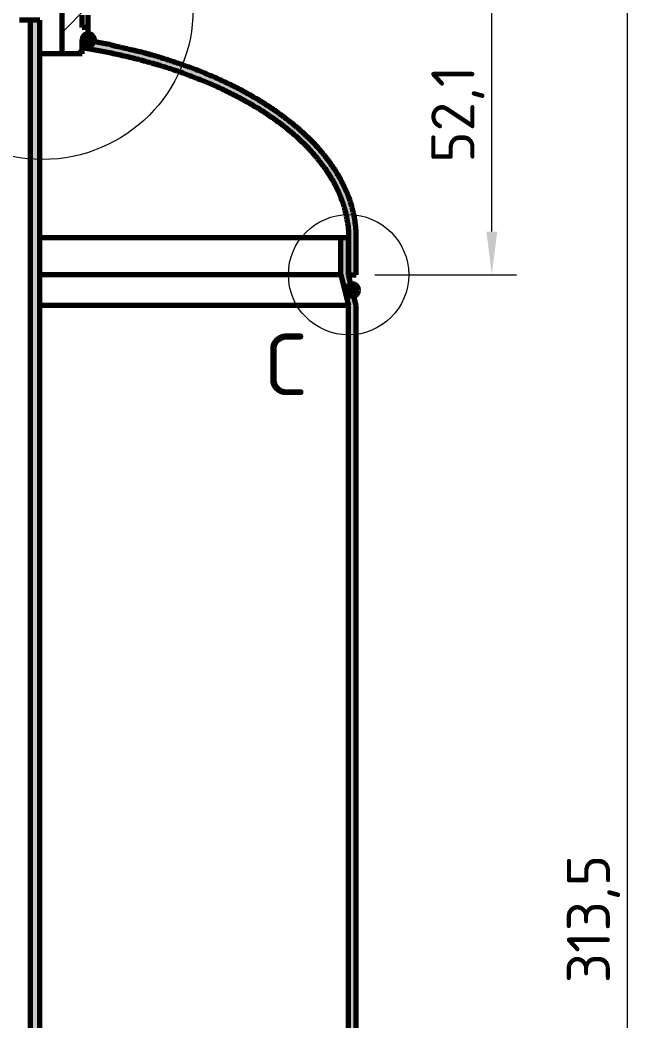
# Model space of a CAD drawing. Header units: millimetres. Extents: x 0 to 2382, y 0 to 420.
# Drawn here: x 767.7 to 819, y 198.8 to 280 of the extents above; entities that cross this region are included whole.
import ezdxf
from ezdxf.enums import TextEntityAlignment as Align

# ---------------------------------------------------------------- set-up
doc = ezdxf.new("R2010")
doc.units = ezdxf.units.MM
for name, color, linetype, lineweight in [('01-VISIBLE', 7, 'CONTINUOUS', 70), ('04-COTA', 3, 'CONTINUOUS', 18), ('05-RAYADO', 8, 'CONTINUOUS', 18), ('06-TEXTO', 7, 'CONTINUOUS', 25), ('08-FINA', 5, 'CONTINUOUS', 18)]:
    doc.layers.add(name, color=color, linetype=linetype, lineweight=lineweight)
doc.styles.add('ISO3098', font='isocpeur.ttf')
doc.dimstyles.new('FLAMA-IRAM', dxfattribs={"dimtxt": 3.5, "dimasz": 3.5, "dimexe": 2, "dimexo": 1.5, "dimgap": 1, "dimtad": 1, "dimdec": 1, "dimtxsty": 'ISO3098', "dimblk": 'IRAM_FLECHA', "dimblk1": 'IRAM_FLECHA', "dimblk2": 'IRAM_FLECHA', "dimcen": 2.5, "dimclrd": 256, "dimclre": 256, "dimclrt": 256, "dimazin": 3, "dimtfac": 1, "dimtmove": 0, "dimatfit": 3, "dimlwd": 18, "dimlwe": 18})

# ---------------------------------------------------------------- blocks, each defined once
blk = doc.blocks.new('IRAM_FLECHA')
blk.add_solid([(0, 0), (-1, 0.125), (-1, -0.125)])

msp = doc.modelspace()

# ---------------------------------------------------------------- hatches: boundary and pattern name
at = {"layer": '05-RAYADO'}
h = msp.add_hatch(dxfattribs=at)
h.set_pattern_fill('ANSI31', scale=0.62992)
h.paths.add_polyline_path([(773.25, 278.375), (772.755, 278.375), (772.755, 277.248), (771.094, 277.248), (771.094, 285.375), (773.25, 285.375), (773.25, 280.375), (772.75, 280.375), (772.75, 279.375), (773.25, 279.375)])
h = msp.add_hatch(color=7, dxfattribs=at)
h.dxf.hatch_style = 1
h.paths.add_polyline_path([(768.575, 279.975), (769.325, 279.975), (769.325, 141), (768.575, 141)])
h = msp.add_hatch(color=7, dxfattribs=at)
h.dxf.hatch_style = 1
h.paths.add_polyline_path([(773.75, 278.375), (773.74, 278.274), (773.709, 278.178), (773.66, 278.089), (773.594, 278.013), (773.514, 277.951), (773.424, 277.906), (773.326, 277.881), (773.225, 277.876), (773.125, 277.891), (773.03, 277.926), (772.944, 277.98), (772.871, 278.049), (772.813, 278.132), (772.773, 278.225), (772.753, 278.324), (772.753, 278.426), (772.773, 278.525), (772.813, 278.618), (772.871, 278.701), (772.944, 278.77), (773.03, 278.824), (773.125, 278.859), (773.225, 278.874), (773.326, 278.869), (773.424, 278.844), (773.514, 278.799), (773.594, 278.737), (773.66, 278.661), (773.709, 278.572), (773.74, 278.476)])
h = msp.add_hatch(color=7, dxfattribs=at)
h.dxf.hatch_style = 1
h.paths.add_polyline_path([(795, 262.306), (795, 259.306), (794.375, 259.306), (794.375, 262.306), (794.375, 262.406), (794.374, 262.507), (794.372, 262.607), (794.37, 262.707), (794.367, 262.808), (794.362, 262.908), (794.356, 263.008), (794.348, 263.108), (794.337, 263.208), (794.325, 263.307), (794.31, 263.407), (794.294, 263.506), (794.276, 263.605), (794.258, 263.703), (794.239, 263.802), (794.22, 263.9), (794.2, 263.999), (794.179, 264.097), (794.158, 264.195), (794.136, 264.293), (794.114, 264.391), (794.09, 264.488), (794.066, 264.586), (794.041, 264.683), (794.014, 264.779), (793.987, 264.876), (793.958, 264.972), (793.928, 265.068), (793.897, 265.163), (793.865, 265.258), (793.831, 265.353), (793.797, 265.447), (793.761, 265.541), (793.724, 265.634), (793.686, 265.727), (793.647, 265.82), (793.607, 265.912), (793.567, 266.003), (793.525, 266.095), (793.483, 266.186), (793.439, 266.276), (793.395, 266.366), (793.35, 266.456), (793.305, 266.546), (793.259, 266.635), (793.212, 266.723), (793.164, 266.811), (793.115, 266.899), (793.066, 266.987), (793.016, 267.074), (792.965, 267.16), (792.914, 267.246), (792.862, 267.332), (792.809, 267.417), (792.755, 267.502), (792.701, 267.586), (792.646, 267.67), (792.59, 267.754), (792.533, 267.837), (792.476, 267.919), (792.418, 268.001), (792.36, 268.083), (792.3, 268.164), (792.241, 268.244), (792.18, 268.324), (792.119, 268.404), (792.058, 268.483), (791.996, 268.562), (791.933, 268.641), (791.87, 268.718), (791.806, 268.796), (791.742, 268.873), (791.677, 268.95), (791.612, 269.026), (791.546, 269.101), (791.479, 269.177), (791.413, 269.252), (791.345, 269.326), (791.278, 269.4), (791.209, 269.474), (791.141, 269.547), (791.071, 269.619), (791.002, 269.692), (790.932, 269.763), (790.861, 269.835), (790.79, 269.906), (790.719, 269.976), (790.647, 270.046), (790.575, 270.116), (790.502, 270.185), (790.429, 270.254), (790.356, 270.322), (790.282, 270.39), (790.208, 270.458), (790.133, 270.525), (790.058, 270.592), (789.983, 270.658), (789.907, 270.724), (789.831, 270.79), (789.755, 270.855), (789.678, 270.92), (789.601, 270.984), (789.524, 271.048), (789.446, 271.111), (789.368, 271.175), (789.29, 271.237), (789.211, 271.3), (789.133, 271.362), (789.053, 271.423), (788.974, 271.485), (788.894, 271.546), (788.814, 271.606), (788.734, 271.666), (788.653, 271.726), (788.572, 271.785), (788.491, 271.844), (788.41, 271.903), (788.328, 271.961), (788.246, 272.019), (788.164, 272.077), (788.081, 272.134), (787.999, 272.191), (787.916, 272.247), (787.833, 272.303), (787.749, 272.359), (787.665, 272.415), (787.582, 272.47), (787.498, 272.524), (787.413, 272.579), (787.329, 272.633), (787.244, 272.687), (787.159, 272.74), (787.074, 272.793), (786.988, 272.846), (786.903, 272.898), (786.817, 272.95), (786.731, 273.002), (786.645, 273.053), (786.558, 273.104), (786.472, 273.155), (786.385, 273.206), (786.298, 273.256), (786.211, 273.305), (786.124, 273.355), (786.036, 273.404), (785.949, 273.453), (785.861, 273.501), (785.773, 273.55), (785.685, 273.598), (785.596, 273.645), (785.508, 273.693), (785.419, 273.74), (785.33, 273.786), (785.241, 273.833), (785.152, 273.879), (785.063, 273.925), (784.973, 273.97), (784.884, 274.015), (784.794, 274.06), (784.704, 274.105), (784.614, 274.149), (784.524, 274.193), (784.434, 274.237), (784.343, 274.28), (784.253, 274.324), (784.162, 274.367), (784.071, 274.409), (783.98, 274.451), (783.889, 274.494), (783.798, 274.535), (783.707, 274.577), (783.615, 274.618), (783.524, 274.659), (783.432, 274.7), (783.34, 274.74), (783.248, 274.78), (783.156, 274.82), (783.064, 274.86), (782.971, 274.899), (782.879, 274.938), (782.786, 274.977), (782.694, 275.016), (782.601, 275.054), (782.508, 275.092), (782.415, 275.13), (782.322, 275.167), (782.229, 275.205), (782.136, 275.242), (782.042, 275.278), (781.949, 275.315), (781.855, 275.351), (781.762, 275.387), (781.668, 275.423), (781.574, 275.458), (781.48, 275.493), (781.386, 275.528), (781.292, 275.563), (781.198, 275.598), (781.103, 275.632), (781.009, 275.666), (780.914, 275.7), (780.82, 275.733), (780.725, 275.767), (780.63, 275.8), (780.536, 275.832), (780.441, 275.865), (780.346, 275.897), (780.251, 275.929), (780.155, 275.961), (780.06, 275.993), (779.965, 276.024), (779.87, 276.055), (779.774, 276.086), (779.679, 276.117), (779.583, 276.147), (779.487, 276.178), (779.391, 276.208), (779.296, 276.237), (779.2, 276.267), (779.104, 276.296), (779.008, 276.325), (778.912, 276.354), (778.815, 276.383), (778.719, 276.411), (778.623, 276.44), (778.527, 276.468), (778.43, 276.495), (778.334, 276.523), (778.237, 276.55), (778.14, 276.577), (778.044, 276.604), (777.947, 276.631), (777.85, 276.657), (777.753, 276.683), (777.656, 276.709), (777.559, 276.735), (777.462, 276.761), (777.365, 276.786), (777.268, 276.811), (777.171, 276.836), (777.074, 276.861), (776.976, 276.886), (776.879, 276.91), (776.782, 276.934), (776.684, 276.958), (776.587, 276.982), (776.489, 277.005), (776.392, 277.028), (776.294, 277.051), (776.196, 277.074), (776.098, 277.097), (776.001, 277.119), (775.903, 277.141), (775.805, 277.164), (775.707, 277.185), (775.609, 277.207), (775.511, 277.228), (775.413, 277.25), (775.315, 277.271), (775.217, 277.291), (775.118, 277.312), (775.02, 277.332), (774.922, 277.353), (774.823, 277.373), (774.725, 277.392), (774.627, 277.412), (774.528, 277.431), (774.43, 277.451), (774.331, 277.47), (774.233, 277.489), (774.134, 277.507), (774.035, 277.526), (773.937, 277.544), (773.838, 277.562), (773.739, 277.58), (773.641, 277.597), (773.542, 277.615), (773.443, 277.632), (773.344, 277.649), (773.245, 277.666), (773.146, 277.683), (773.047, 277.699), (772.948, 277.716), (772.849, 277.732), (772.75, 277.748), (772.75, 278.375), (772.849, 278.359), (772.948, 278.343), (773.047, 278.328), (773.146, 278.312), (773.245, 278.296), (773.344, 278.28), (773.443, 278.264), (773.542, 278.248), (773.64, 278.232), (773.739, 278.216), (773.838, 278.2), (773.937, 278.184), (774.036, 278.168), (774.135, 278.151), (774.234, 278.135), (774.333, 278.118), (774.431, 278.101), (774.53, 278.084), (774.629, 278.067), (774.727, 278.048), (774.825, 278.028), (774.923, 278.004), (775.017, 277.972), (775.113, 277.942), (775.21, 277.917), (775.307, 277.893), (775.405, 277.87), (775.503, 277.848), (775.6, 277.825), (775.698, 277.803), (775.796, 277.781), (775.893, 277.759), (775.991, 277.737), (776.089, 277.715), (776.187, 277.693), (776.284, 277.671), (776.382, 277.649), (776.48, 277.626), (776.578, 277.604), (776.675, 277.582), (776.773, 277.559), (776.87, 277.537), (776.968, 277.514), (777.066, 277.491), (777.163, 277.468), (777.261, 277.444), (777.358, 277.421), (777.455, 277.397), (777.552, 277.373), (777.65, 277.348), (777.747, 277.323), (777.844, 277.298), (777.941, 277.273), (778.037, 277.247), (778.134, 277.221), (778.231, 277.194), (778.327, 277.167), (778.424, 277.14), (778.52, 277.112), (778.616, 277.084), (778.712, 277.056), (778.808, 277.027), (778.904, 276.999), (779, 276.969), (779.096, 276.94), (779.192, 276.91), (779.287, 276.88), (779.383, 276.85), (779.478, 276.82), (779.574, 276.789), (779.669, 276.758), (779.764, 276.728), (779.86, 276.697), (779.955, 276.665), (780.05, 276.634), (780.145, 276.603), (780.24, 276.571), (780.335, 276.539), (780.43, 276.507), (780.525, 276.475), (780.62, 276.443), (780.715, 276.41), (780.809, 276.377), (780.904, 276.345), (780.999, 276.311), (781.093, 276.278), (781.188, 276.244), (781.282, 276.211), (781.376, 276.177), (781.47, 276.142), (781.564, 276.108), (781.658, 276.073), (781.752, 276.038), (781.846, 276.003), (781.94, 275.967), (782.033, 275.931), (782.127, 275.895), (782.22, 275.858), (782.313, 275.822), (782.406, 275.785), (782.499, 275.748), (782.592, 275.71), (782.685, 275.672), (782.778, 275.634), (782.87, 275.596), (782.963, 275.557), (783.055, 275.519), (783.148, 275.48), (783.24, 275.44), (783.332, 275.401), (783.424, 275.361), (783.515, 275.321), (783.607, 275.28), (783.699, 275.24), (783.79, 275.199), (783.882, 275.157), (783.973, 275.116), (784.064, 275.074), (784.155, 275.032), (784.246, 274.99), (784.337, 274.948), (784.427, 274.905), (784.518, 274.862), (784.608, 274.819), (784.698, 274.775), (784.788, 274.731), (784.878, 274.687), (784.968, 274.643), (785.058, 274.598), (785.147, 274.553), (785.237, 274.508), (785.326, 274.463), (785.415, 274.417), (785.504, 274.371), (785.593, 274.324), (785.682, 274.278), (785.77, 274.231), (785.859, 274.183), (785.947, 274.136), (786.035, 274.088), (786.123, 274.04), (786.21, 273.991), (786.298, 273.943), (786.385, 273.894), (786.472, 273.844), (786.56, 273.794), (786.646, 273.744), (786.733, 273.694), (786.819, 273.644), (786.906, 273.593), (786.992, 273.541), (787.078, 273.49), (787.164, 273.438), (787.249, 273.386), (787.334, 273.333), (787.42, 273.28), (787.504, 273.227), (787.589, 273.174), (787.674, 273.12), (787.758, 273.066), (787.842, 273.011), (787.926, 272.957), (788.01, 272.901), (788.093, 272.846), (788.176, 272.79), (788.259, 272.734), (788.342, 272.678), (788.425, 272.621), (788.507, 272.564), (788.589, 272.506), (788.671, 272.448), (788.753, 272.39), (788.834, 272.332), (788.915, 272.273), (788.996, 272.213), (789.076, 272.154), (789.157, 272.094), (789.237, 272.034), (789.316, 271.973), (789.396, 271.912), (789.475, 271.85), (789.554, 271.789), (789.632, 271.727), (789.711, 271.664), (789.789, 271.601), (789.866, 271.538), (789.944, 271.474), (790.021, 271.41), (790.098, 271.346), (790.174, 271.281), (790.25, 271.216), (790.326, 271.15), (790.402, 271.085), (790.477, 271.018), (790.552, 270.952), (790.626, 270.884), (790.7, 270.817), (790.774, 270.749), (790.847, 270.681), (790.92, 270.612), (790.993, 270.543), (791.065, 270.474), (791.137, 270.404), (791.208, 270.333), (791.279, 270.263), (791.35, 270.192), (791.42, 270.12), (791.49, 270.048), (791.559, 269.976), (791.628, 269.903), (791.696, 269.83), (791.764, 269.757), (791.832, 269.683), (791.899, 269.608), (791.966, 269.533), (792.032, 269.458), (792.098, 269.382), (792.163, 269.306), (792.228, 269.23), (792.292, 269.153), (792.356, 269.076), (792.419, 268.998), (792.481, 268.92), (792.543, 268.841), (792.605, 268.762), (792.666, 268.682), (792.726, 268.602), (792.786, 268.522), (792.846, 268.441), (792.904, 268.36), (792.962, 268.279), (793.02, 268.196), (793.077, 268.114), (793.133, 268.031), (793.189, 267.948), (793.244, 267.864), (793.298, 267.78), (793.352, 267.695), (793.405, 267.61), (793.457, 267.525), (793.509, 267.439), (793.56, 267.352), (793.61, 267.266), (793.659, 267.179), (793.708, 267.091), (793.756, 267.003), (793.803, 266.915), (793.85, 266.826), (793.896, 266.737), (793.941, 266.647), (793.985, 266.557), (794.028, 266.467), (794.071, 266.376), (794.112, 266.285), (794.153, 266.194), (794.193, 266.102), (794.233, 266.01), (794.271, 265.917), (794.308, 265.824), (794.345, 265.731), (794.381, 265.637), (794.416, 265.543), (794.449, 265.449), (794.482, 265.354), (794.514, 265.26), (794.545, 265.164), (794.575, 265.069), (794.605, 264.973), (794.633, 264.877), (794.66, 264.78), (794.686, 264.683), (794.711, 264.587), (794.735, 264.489), (794.759, 264.392), (794.781, 264.294), (794.802, 264.196), (794.822, 264.098), (794.841, 264), (794.859, 263.901), (794.876, 263.802), (794.892, 263.703), (794.907, 263.604), (794.921, 263.505), (794.933, 263.406), (794.945, 263.306), (794.955, 263.206), (794.965, 263.107), (794.973, 263.007), (794.98, 262.907), (794.986, 262.807), (794.991, 262.707), (794.995, 262.607), (794.998, 262.506), (794.999, 262.406)])
h = msp.add_hatch(color=7, dxfattribs=at)
h.dxf.hatch_style = 1
h.paths.add_polyline_path([(795, 256.806), (795, 128.625), (794.375, 128.625), (794.375, 256.806), (793.75, 259.306), (793.75, 262.306), (794.375, 262.306), (794.375, 259.306)])
h = msp.add_hatch(color=7, dxfattribs=at)
h.dxf.hatch_style = 1
h.paths.add_polyline_path([(795.188, 258.056), (795.177, 257.955), (795.147, 257.859), (795.098, 257.77), (795.032, 257.694), (794.952, 257.632), (794.861, 257.587), (794.763, 257.562), (794.662, 257.557), (794.562, 257.572), (794.467, 257.607), (794.381, 257.661), (794.308, 257.73), (794.25, 257.813), (794.21, 257.906), (794.19, 258.005), (794.19, 258.107), (794.21, 258.206), (794.25, 258.299), (794.308, 258.382), (794.381, 258.451), (794.467, 258.505), (794.562, 258.54), (794.662, 258.555), (794.763, 258.55), (794.861, 258.525), (794.952, 258.48), (795.032, 258.418), (795.098, 258.342), (795.147, 258.253), (795.177, 258.157)])

# ---------------------------------------------------------------- linework, layer by layer
at = {"layer": '01-VISIBLE'}
for p, q in [((771.094, 285.375), (771.094, 277.248)), ((772.75, 279.375), (772.75, 280.375)), ((773.236, 279.375), (773.236, 280.375)), ((769.325, 279.975), (768.575, 279.975)), ((768.575, 141), (768.575, 279.975)), ((769.325, 141), (769.325, 279.975)), ((773.25, 279.375), (772.75, 279.375)), ((773.25, 278.375), (773.25, 279.375)), ((772.75, 278.375), (772.75, 277.748)), ((772.755, 277.248), (772.755, 278.375)), ((773.25, 278.375), (772.755, 278.375)), ((772.755, 277.248), (771.094, 277.248)), ((794.375, 262.306), (793.75, 262.306)), ((793.75, 259.306), (793.75, 262.306)), ((794.375, 259.306), (794.375, 262.306)), ((794.375, 262.306), (794.375, 259.306)), ((795, 259.306), (795, 262.306)), ((793.75, 259.306), (794.375, 256.806)), ((795, 256.806), (794.375, 259.306)), ((794.375, 259.306), (795, 259.306)), ((794.375, 128.625), (794.375, 256.806)), ((795, 128.625), (795, 256.806))]:
    msp.add_line(p, q, dxfattribs=at)
for points in [[(768.575, 279.975), (768.425, 279.975), (768.275, 279.975), (768.125, 279.975), (767.975, 279.975), (767.825, 279.975), (767.675, 279.975)], [(795, 262.306), (794.999, 262.456), (794.995, 262.606), (794.989, 262.756), (794.98, 262.906), (794.969, 263.055), (794.955, 263.205), (794.939, 263.354), (794.921, 263.503), (794.9, 263.652), (794.876, 263.8), (794.851, 263.948), (794.823, 264.095), (794.792, 264.242), (794.759, 264.388), (794.724, 264.534), (794.687, 264.68), (794.648, 264.824), (794.606, 264.968), (794.562, 265.112), (794.516, 265.255), (794.468, 265.397), (794.417, 265.538), (794.365, 265.679), (794.311, 265.819), (794.254, 265.958), (794.196, 266.096), (794.136, 266.233), (794.074, 266.37), (794.01, 266.506), (793.944, 266.641), (793.876, 266.775), (793.807, 266.908), (793.736, 267.04), (793.664, 267.171), (793.589, 267.301), (793.513, 267.431), (793.436, 267.559), (793.357, 267.687), (793.276, 267.814), (793.194, 267.939), (793.111, 268.064), (793.026, 268.188), (792.94, 268.31), (792.852, 268.432), (792.763, 268.553), (792.673, 268.673), (792.582, 268.792), (792.489, 268.91), (792.395, 269.027), (792.3, 269.143), (792.204, 269.258), (792.106, 269.372), (792.008, 269.486), (791.908, 269.598), (791.808, 269.709), (791.706, 269.82), (791.604, 269.929), (791.5, 270.038), (791.395, 270.145), (791.29, 270.252), (791.183, 270.358), (791.076, 270.463), (790.968, 270.567), (790.859, 270.67), (790.749, 270.772), (790.638, 270.873), (790.527, 270.974), (790.415, 271.073), (790.302, 271.172), (790.188, 271.27), (790.073, 271.367), (789.958, 271.463), (789.842, 271.558), (789.725, 271.652), (789.608, 271.746), (789.49, 271.839), (789.372, 271.931), (789.252, 272.022), (789.133, 272.112), (789.012, 272.201), (788.891, 272.29), (788.769, 272.378), (788.647, 272.465), (788.525, 272.551), (788.401, 272.637), (788.278, 272.722), (788.153, 272.806), (788.028, 272.889), (787.903, 272.972), (787.777, 273.053), (787.651, 273.134), (787.524, 273.215), (787.397, 273.294), (787.269, 273.373), (787.141, 273.451), (787.013, 273.529), (786.884, 273.606), (786.755, 273.682), (786.625, 273.757), (786.495, 273.832), (786.364, 273.906), (786.233, 273.979), (786.102, 274.051), (785.97, 274.123), (785.838, 274.194), (785.706, 274.265), (785.573, 274.335), (785.44, 274.404), (785.306, 274.473), (785.172, 274.541), (785.038, 274.608), (784.904, 274.675), (784.769, 274.741), (784.634, 274.806), (784.499, 274.871), (784.363, 274.935), (784.227, 274.999), (784.091, 275.062), (783.955, 275.124), (783.818, 275.186), (783.681, 275.247), (783.544, 275.308), (783.406, 275.368), (783.269, 275.428), (783.131, 275.487), (782.992, 275.545), (782.854, 275.603), (782.715, 275.66), (782.576, 275.717), (782.437, 275.773), (782.298, 275.828), (782.158, 275.883), (782.018, 275.937), (781.878, 275.99), (781.737, 276.043), (781.597, 276.096), (781.456, 276.148), (781.315, 276.199), (781.174, 276.249), (781.032, 276.3), (780.891, 276.349), (780.749, 276.398), (780.607, 276.447), (780.465, 276.495), (780.323, 276.543), (780.18, 276.591), (780.038, 276.638), (779.895, 276.685), (779.753, 276.731), (779.61, 276.777), (779.467, 276.823), (779.324, 276.869), (779.181, 276.914), (779.038, 276.958), (778.894, 277.002), (778.75, 277.045), (778.606, 277.087), (778.462, 277.129), (778.318, 277.17), (778.173, 277.21), (778.029, 277.249), (777.883, 277.288), (777.738, 277.325), (777.593, 277.363), (777.447, 277.399), (777.302, 277.434), (777.156, 277.47), (777.01, 277.504), (776.864, 277.538), (776.717, 277.572), (776.571, 277.606), (776.425, 277.639), (776.278, 277.672), (776.132, 277.705), (775.986, 277.738), (775.839, 277.771), (775.693, 277.804), (775.547, 277.838), (775.4, 277.871), (775.255, 277.906), (775.109, 277.943), (774.967, 277.99), (774.822, 278.029), (774.675, 278.058), (774.527, 278.085), (774.379, 278.11), (774.231, 278.135), (774.083, 278.16), (773.935, 278.184), (773.787, 278.209), (773.639, 278.233), (773.491, 278.257), (773.343, 278.28), (773.195, 278.304), (773.046, 278.328), (772.898, 278.351), (772.75, 278.375)], [(772.75, 277.748), (772.899, 277.724), (773.047, 277.699), (773.196, 277.674), (773.344, 277.649), (773.492, 277.623), (773.641, 277.597), (773.789, 277.571), (773.937, 277.544), (774.085, 277.516), (774.233, 277.489), (774.381, 277.46), (774.528, 277.431), (774.676, 277.402), (774.823, 277.373), (774.971, 277.343), (775.118, 277.312), (775.266, 277.281), (775.413, 277.25), (775.56, 277.218), (775.707, 277.185), (775.854, 277.153), (776.001, 277.119), (776.147, 277.086), (776.294, 277.051), (776.44, 277.017), (776.587, 276.982), (776.733, 276.946), (776.879, 276.91), (777.025, 276.873), (777.171, 276.836), (777.317, 276.799), (777.462, 276.761), (777.608, 276.722), (777.753, 276.683), (777.899, 276.644), (778.044, 276.604), (778.189, 276.564), (778.334, 276.523), (778.478, 276.481), (778.623, 276.44), (778.767, 276.397), (778.912, 276.354), (779.056, 276.311), (779.2, 276.267), (779.344, 276.223), (779.487, 276.178), (779.631, 276.132), (779.774, 276.086), (779.917, 276.04), (780.06, 275.993), (780.203, 275.945), (780.346, 275.897), (780.488, 275.849), (780.63, 275.8), (780.772, 275.75), (780.914, 275.7), (781.056, 275.649), (781.198, 275.598), (781.339, 275.546), (781.48, 275.493), (781.621, 275.44), (781.762, 275.387), (781.902, 275.333), (782.042, 275.278), (782.182, 275.223), (782.322, 275.167), (782.462, 275.111), (782.601, 275.054), (782.74, 274.996), (782.879, 274.938), (783.018, 274.88), (783.156, 274.82), (783.294, 274.76), (783.432, 274.7), (783.569, 274.639), (783.707, 274.577), (783.844, 274.514), (783.98, 274.451), (784.117, 274.388), (784.253, 274.324), (784.389, 274.259), (784.524, 274.193), (784.659, 274.127), (784.794, 274.06), (784.929, 273.993), (785.063, 273.925), (785.197, 273.856), (785.33, 273.786), (785.463, 273.716), (785.596, 273.645), (785.729, 273.574), (785.861, 273.501), (785.992, 273.429), (786.124, 273.355), (786.255, 273.281), (786.385, 273.206), (786.515, 273.13), (786.645, 273.053), (786.774, 272.976), (786.903, 272.898), (787.031, 272.819), (787.159, 272.74), (787.286, 272.66), (787.413, 272.579), (787.54, 272.497), (787.665, 272.415), (787.791, 272.331), (787.916, 272.247), (788.04, 272.162), (788.164, 272.077), (788.287, 271.99), (788.41, 271.903), (788.532, 271.815), (788.653, 271.726), (788.774, 271.636), (788.894, 271.546), (789.014, 271.454), (789.133, 271.362), (789.251, 271.269), (789.368, 271.175), (789.485, 271.08), (789.601, 270.984), (789.717, 270.887), (789.831, 270.79), (789.945, 270.691), (790.058, 270.592), (790.17, 270.492), (790.282, 270.39), (790.392, 270.288), (790.502, 270.185), (790.611, 270.081), (790.719, 269.976), (790.826, 269.87), (790.932, 269.763), (791.037, 269.655), (791.141, 269.547), (791.243, 269.437), (791.345, 269.326), (791.446, 269.214), (791.546, 269.101), (791.644, 268.988), (791.742, 268.873), (791.838, 268.757), (791.933, 268.641), (792.027, 268.523), (792.119, 268.404), (792.211, 268.284), (792.3, 268.164), (792.389, 268.042), (792.476, 267.919), (792.562, 267.795), (792.646, 267.67), (792.728, 267.544), (792.809, 267.417), (792.888, 267.289), (792.965, 267.16), (793.041, 267.03), (793.115, 266.899), (793.188, 266.767), (793.259, 266.635), (793.328, 266.501), (793.395, 266.366), (793.461, 266.231), (793.525, 266.095), (793.587, 265.958), (793.647, 265.82), (793.705, 265.681), (793.761, 265.541), (793.814, 265.4), (793.865, 265.258), (793.913, 265.116), (793.958, 264.972), (794.001, 264.828), (794.041, 264.683), (794.078, 264.537), (794.114, 264.391), (794.147, 264.244), (794.179, 264.097), (794.21, 263.949), (794.239, 263.802), (794.267, 263.654), (794.294, 263.506), (794.318, 263.357), (794.337, 263.208), (794.352, 263.058), (794.362, 262.908), (794.369, 262.758), (794.372, 262.607), (794.374, 262.457), (794.375, 262.306)], [(771.094, 277.248), (770.933, 277.248), (770.772, 277.248), (770.612, 277.248), (770.451, 277.248), (770.29, 277.248), (770.129, 277.248), (769.968, 277.248), (769.807, 277.248), (769.647, 277.248), (769.486, 277.248), (769.325, 277.248)], [(793.75, 262.306), (793.599, 262.306), (793.448, 262.306), (793.298, 262.306), (793.147, 262.306), (792.996, 262.306), (792.845, 262.306), (792.695, 262.306), (792.544, 262.306), (792.393, 262.306), (792.242, 262.306), (792.092, 262.306), (791.941, 262.306), (791.79, 262.306), (791.639, 262.306), (791.488, 262.306), (791.338, 262.306), (791.187, 262.306), (791.036, 262.306), (790.885, 262.306), (790.735, 262.306), (790.584, 262.306), (790.433, 262.306), (790.282, 262.306), (790.131, 262.306), (789.981, 262.306), (789.83, 262.306), (789.679, 262.306), (789.528, 262.306), (789.378, 262.306), (789.227, 262.306), (789.076, 262.306), (788.925, 262.306), (788.775, 262.306), (788.624, 262.306), (788.473, 262.306), (788.322, 262.306), (788.171, 262.306), (788.021, 262.306), (787.87, 262.306), (787.719, 262.306), (787.568, 262.306), (787.418, 262.306), (787.267, 262.306), (787.116, 262.306), (786.965, 262.306), (786.815, 262.306), (786.664, 262.306), (786.513, 262.306), (786.362, 262.306), (786.211, 262.306), (786.061, 262.306), (785.91, 262.306), (785.759, 262.306), (785.608, 262.306), (785.458, 262.306), (785.307, 262.306), (785.156, 262.306), (785.005, 262.306), (784.854, 262.306), (784.704, 262.306), (784.553, 262.306), (784.402, 262.306), (784.251, 262.306), (784.101, 262.306), (783.95, 262.306), (783.799, 262.306), (783.648, 262.306), (783.498, 262.306), (783.347, 262.306), (783.196, 262.306), (783.045, 262.306), (782.894, 262.306), (782.744, 262.306), (782.593, 262.306), (782.442, 262.306), (782.291, 262.306), (782.141, 262.306), (781.99, 262.306), (781.839, 262.306), (781.688, 262.306), (781.538, 262.306), (781.387, 262.306), (781.236, 262.306), (781.085, 262.306), (780.934, 262.306), (780.784, 262.306), (780.633, 262.306), (780.482, 262.306), (780.331, 262.306), (780.181, 262.306), (780.03, 262.306), (779.879, 262.306), (779.728, 262.306), (779.577, 262.306), (779.427, 262.306), (779.276, 262.306), (779.125, 262.306), (778.974, 262.306), (778.824, 262.306), (778.673, 262.306), (778.522, 262.306), (778.371, 262.306), (778.221, 262.306), (778.07, 262.306), (777.919, 262.306), (777.768, 262.306), (777.617, 262.306), (777.467, 262.306), (777.316, 262.306), (777.165, 262.306), (777.014, 262.306), (776.864, 262.306), (776.713, 262.306), (776.562, 262.306), (776.411, 262.306), (776.26, 262.306), (776.11, 262.306), (775.959, 262.306), (775.808, 262.306), (775.657, 262.306), (775.507, 262.306), (775.356, 262.306), (775.205, 262.306), (775.054, 262.306), (774.904, 262.306), (774.753, 262.306), (774.602, 262.306), (774.451, 262.306), (774.3, 262.306), (774.15, 262.306), (773.999, 262.306), (773.848, 262.306), (773.697, 262.306), (773.547, 262.306), (773.396, 262.306), (773.245, 262.306), (773.094, 262.306), (772.944, 262.306), (772.793, 262.306), (772.642, 262.306), (772.491, 262.306), (772.34, 262.306), (772.19, 262.306), (772.039, 262.306), (771.888, 262.306), (771.737, 262.306), (771.587, 262.306), (771.436, 262.306), (771.285, 262.306), (771.134, 262.306), (770.983, 262.306), (770.833, 262.306), (770.682, 262.306), (770.531, 262.306), (770.38, 262.306), (770.23, 262.306), (770.079, 262.306), (769.928, 262.306), (769.777, 262.306), (769.627, 262.306), (769.476, 262.306), (769.325, 262.306)], [(793.75, 259.306), (793.599, 259.306), (793.448, 259.306), (793.298, 259.306), (793.147, 259.306), (792.996, 259.306), (792.845, 259.306), (792.695, 259.306), (792.544, 259.306), (792.393, 259.306), (792.242, 259.306), (792.092, 259.306), (791.941, 259.306), (791.79, 259.306), (791.639, 259.306), (791.488, 259.306), (791.338, 259.306), (791.187, 259.306), (791.036, 259.306), (790.885, 259.306), (790.735, 259.306), (790.584, 259.306), (790.433, 259.306), (790.282, 259.306), (790.131, 259.306), (789.981, 259.306), (789.83, 259.306), (789.679, 259.306), (789.528, 259.306), (789.378, 259.306), (789.227, 259.306), (789.076, 259.306), (788.925, 259.306), (788.775, 259.306), (788.624, 259.306), (788.473, 259.306), (788.322, 259.306), (788.171, 259.306), (788.021, 259.306), (787.87, 259.306), (787.719, 259.306), (787.568, 259.306), (787.418, 259.306), (787.267, 259.306), (787.116, 259.306), (786.965, 259.306), (786.815, 259.306), (786.664, 259.306), (786.513, 259.306), (786.362, 259.306), (786.211, 259.306), (786.061, 259.306), (785.91, 259.306), (785.759, 259.306), (785.608, 259.306), (785.458, 259.306), (785.307, 259.306), (785.156, 259.306), (785.005, 259.306), (784.854, 259.306), (784.704, 259.306), (784.553, 259.306), (784.402, 259.306), (784.251, 259.306), (784.101, 259.306), (783.95, 259.306), (783.799, 259.306), (783.648, 259.306), (783.498, 259.306), (783.347, 259.306), (783.196, 259.306), (783.045, 259.306), (782.894, 259.306), (782.744, 259.306), (782.593, 259.306), (782.442, 259.306), (782.291, 259.306), (782.141, 259.306), (781.99, 259.306), (781.839, 259.306), (781.688, 259.306), (781.538, 259.306), (781.387, 259.306), (781.236, 259.306), (781.085, 259.306), (780.934, 259.306), (780.784, 259.306), (780.633, 259.306), (780.482, 259.306), (780.331, 259.306), (780.181, 259.306), (780.03, 259.306), (779.879, 259.306), (779.728, 259.306), (779.577, 259.306), (779.427, 259.306), (779.276, 259.306), (779.125, 259.306), (778.974, 259.306), (778.824, 259.306), (778.673, 259.306), (778.522, 259.306), (778.371, 259.306), (778.221, 259.306), (778.07, 259.306), (777.919, 259.306), (777.768, 259.306), (777.617, 259.306), (777.467, 259.306), (777.316, 259.306), (777.165, 259.306), (777.014, 259.306), (776.864, 259.306), (776.713, 259.306), (776.562, 259.306), (776.411, 259.306), (776.26, 259.306), (776.11, 259.306), (775.959, 259.306), (775.808, 259.306), (775.657, 259.306), (775.507, 259.306), (775.356, 259.306), (775.205, 259.306), (775.054, 259.306), (774.904, 259.306), (774.753, 259.306), (774.602, 259.306), (774.451, 259.306), (774.3, 259.306), (774.15, 259.306), (773.999, 259.306), (773.848, 259.306), (773.697, 259.306), (773.547, 259.306), (773.396, 259.306), (773.245, 259.306), (773.094, 259.306), (772.944, 259.306), (772.793, 259.306), (772.642, 259.306), (772.491, 259.306), (772.34, 259.306), (772.19, 259.306), (772.039, 259.306), (771.888, 259.306), (771.737, 259.306), (771.587, 259.306), (771.436, 259.306), (771.285, 259.306), (771.134, 259.306), (770.983, 259.306), (770.833, 259.306), (770.682, 259.306), (770.531, 259.306), (770.38, 259.306), (770.23, 259.306), (770.079, 259.306), (769.928, 259.306), (769.777, 259.306), (769.627, 259.306), (769.476, 259.306), (769.325, 259.306)], [(794.688, 258.556), (794.667, 258.556), (794.646, 258.556), (794.625, 258.556), (794.604, 258.556), (794.583, 258.556), (794.562, 258.556)], [(794.375, 256.806), (794.225, 256.806), (794.075, 256.806), (793.925, 256.806), (793.775, 256.806), (793.625, 256.806), (793.475, 256.806), (793.325, 256.806), (793.175, 256.806), (793.025, 256.806), (792.875, 256.806), (792.725, 256.806), (792.575, 256.806), (792.425, 256.806), (792.275, 256.806), (792.125, 256.806), (791.975, 256.806), (791.825, 256.806), (791.675, 256.806), (791.525, 256.806), (791.375, 256.806), (791.225, 256.806), (791.075, 256.806), (790.925, 256.806), (790.775, 256.806), (790.625, 256.806), (790.475, 256.806), (790.325, 256.806), (790.175, 256.806), (790.025, 256.806), (789.875, 256.806), (789.725, 256.806), (789.575, 256.806), (789.425, 256.806), (789.275, 256.806), (789.125, 256.806), (788.975, 256.806), (788.825, 256.806), (788.675, 256.806), (788.525, 256.806), (788.375, 256.806), (788.225, 256.806), (788.075, 256.806), (787.925, 256.806), (787.775, 256.806), (787.625, 256.806), (787.475, 256.806), (787.325, 256.806), (787.175, 256.806), (787.025, 256.806), (786.875, 256.806), (786.725, 256.806), (786.575, 256.806), (786.425, 256.806), (786.275, 256.806), (786.125, 256.806), (785.975, 256.806), (785.825, 256.806), (785.675, 256.806), (785.525, 256.806), (785.375, 256.806), (785.225, 256.806), (785.075, 256.806), (784.925, 256.806), (784.775, 256.806), (784.625, 256.806), (784.475, 256.806), (784.325, 256.806), (784.175, 256.806), (784.025, 256.806), (783.875, 256.806), (783.725, 256.806), (783.575, 256.806), (783.425, 256.806), (783.275, 256.806), (783.125, 256.806), (782.975, 256.806), (782.825, 256.806), (782.675, 256.806), (782.525, 256.806), (782.375, 256.806), (782.225, 256.806), (782.075, 256.806), (781.925, 256.806), (781.775, 256.806), (781.625, 256.806), (781.475, 256.806), (781.325, 256.806), (781.175, 256.806), (781.025, 256.806), (780.875, 256.806), (780.725, 256.806), (780.575, 256.806), (780.425, 256.806), (780.275, 256.806), (780.125, 256.806), (779.975, 256.806), (779.825, 256.806), (779.675, 256.806), (779.525, 256.806), (779.375, 256.806), (779.225, 256.806), (779.075, 256.806), (778.925, 256.806), (778.775, 256.806), (778.625, 256.806), (778.475, 256.806), (778.325, 256.806), (778.175, 256.806), (778.025, 256.806), (777.875, 256.806), (777.725, 256.806), (777.575, 256.806), (777.425, 256.806), (777.275, 256.806), (777.125, 256.806), (776.975, 256.806), (776.825, 256.806), (776.675, 256.806), (776.525, 256.806), (776.375, 256.806), (776.225, 256.806), (776.075, 256.806), (775.925, 256.806), (775.775, 256.806), (775.625, 256.806), (775.475, 256.806), (775.325, 256.806), (775.175, 256.806), (775.025, 256.806), (774.875, 256.806), (774.725, 256.806), (774.575, 256.806), (774.425, 256.806), (774.275, 256.806), (774.125, 256.806), (773.975, 256.806), (773.825, 256.806), (773.675, 256.806), (773.525, 256.806), (773.375, 256.806), (773.225, 256.806), (773.075, 256.806), (772.925, 256.806), (772.775, 256.806), (772.625, 256.806), (772.475, 256.806), (772.325, 256.806), (772.175, 256.806), (772.025, 256.806), (771.875, 256.806), (771.725, 256.806), (771.575, 256.806), (771.425, 256.806), (771.275, 256.806), (771.125, 256.806), (770.975, 256.806), (770.825, 256.806), (770.675, 256.806), (770.525, 256.806), (770.375, 256.806), (770.225, 256.806), (770.075, 256.806), (769.925, 256.806), (769.775, 256.806), (769.625, 256.806), (769.475, 256.806), (769.325, 256.806)]]:
    msp.add_lwpolyline(points, dxfattribs=at)
for centre, start, end in [((773.25, 278.375), 90, -90), ((773.25, 278.375), 0, 90), ((773.25, 278.375), -90, 0), ((794.688, 258.056), 90, -90), ((794.688, 258.056), 0, 90), ((794.688, 258.056), -90, 0)]:
    msp.add_arc(centre, 0.5, start, end, dxfattribs=at)
at = {"layer": '08-FINA'}
for centre, radius in [((769.55, 280.875), 12.208), ((794.375, 259.306), 4.883)]:
    msp.add_circle(centre, radius, dxfattribs=at)

# ---------------------------------------------------------------- texts
at = {"layer": '06-TEXTO', "style": 'ISO3098'}
msp.add_text('C', height=5, dxfattribs=at).set_placement((789.28, 252.029), align=Align.MIDDLE_CENTER)

# ---------------------------------------------------------------- dimensions: what is measured, and where the dimension line sits
at = {"layer": '04-COTA'}
for base, p1 in [((817, 128.625), (795, 128.625)), ((806, 259.306), (795, 259.306))]:
    msp.add_linear_dim(base=base, p1=p1, p2=(773.25, 285.375), angle=90, dimstyle='FLAMA-IRAM', override={"dimlfac": 2}, dxfattribs=at).render()

doc.saveas('drawing.dxf')
